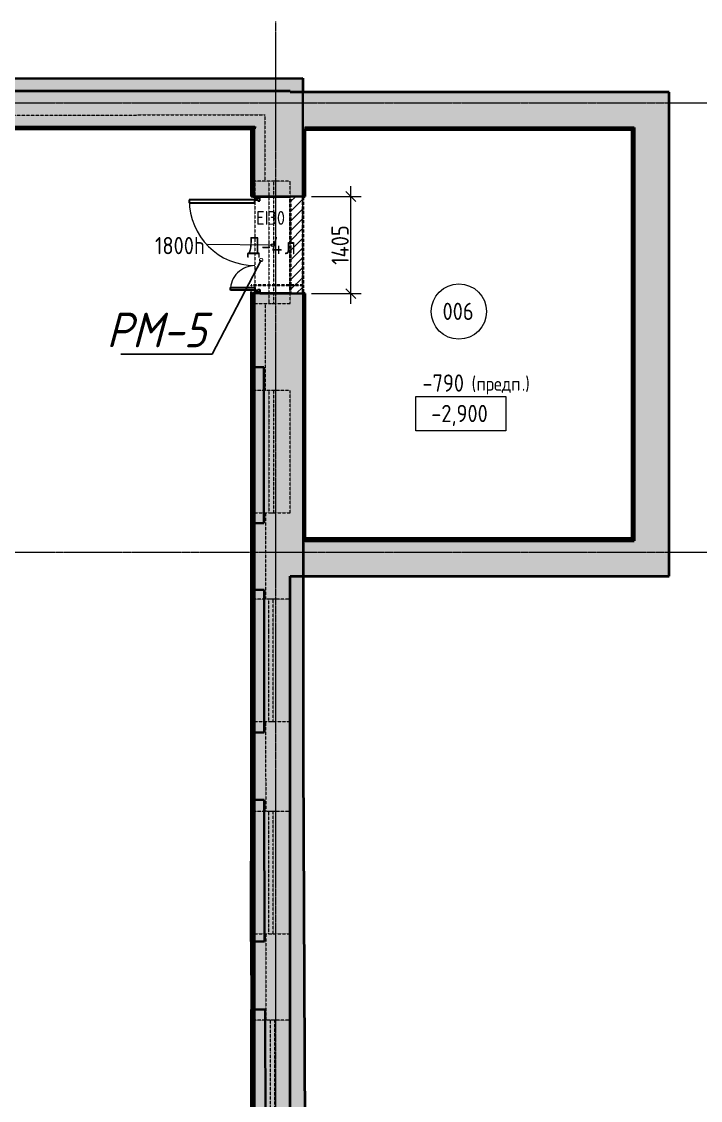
# Model space of a CAD drawing. Header units: millimetres. Extents: x 749182 to 2267578, y 70462 to 311449.
# Drawn here: x 1985626 to 1995446, y 238991 to 254606 of the extents above; entities that cross this region are included whole.
import ezdxf
from ezdxf import colors
from ezdxf.entities.mleader import LeaderData, LeaderLine
from ezdxf.math import Vec2, Vec3

# ---------------------------------------------------------------- set-up
doc = ezdxf.new("R2010")
doc.units = ezdxf.units.MM
for name, pattern in [('ADSK_Линия сетки', [25, 20, -2.5, 0, -2.5]), ('ADSK_Сверху', [4.5, 3, -1.5]), ('ADSK_Снесено', [4.5, 3, -1.5]), ('осеваяX2', [4, 2.5, -0.5, 0.5, -0.5])]:
    doc.linetypes.add(name, pattern=pattern)
doc.layers.get('Defpoints').update_dxf_attribs({"color": 255})
for name, color, linetype, lineweight in [('Аннотация', 7, 'Continuous', 9), ('Витраж', 7, 'Continuous', 9), ('Двери', 7, 'Continuous', 20), ('Марки', 7, 'Continuous', 20), ('Марки дверей', 7, 'Continuous', 20), ('Марки помещений', 7, 'Continuous', 20), ('Оси', 165, 'осеваяX2', 13), ('отметки', 7, 'Continuous', 20), ('Перекрытие', 7, 'Continuous', 18), ('Размер', 7, 'Continuous', 13), ('размеры', 7, 'Continuous', 9), ('Стены', 184, 'Continuous', 40), ('Стены внутренние', 7, 'Continuous', 18), ('Стены наружные', 7, 'Continuous', 18), ('Стены разрез', 7, 'Continuous', 35), ('Стены штриховка', 7, 'Continuous', 18)]:
    doc.layers.add(name, color=color, linetype=linetype, lineweight=lineweight)
doc.layers.add('Отметки потолка', color=253, linetype='Continuous')
doc.styles.add('GOST 2.304_new', font='isocpeur.ttf', dxfattribs={"width": 0.9, "oblique": 15})
doc.styles.add('GOST Common', font='GOST_Common.ttf', dxfattribs={"width": 0.9, "height": 350})
doc.styles.add('GOST Common_1', font='GOST_Common.ttf', dxfattribs={"width": 0.9, "height": 250})
doc.dimstyles.new('ADSK_Основной_2_5_мм_Округление_до_1_мм', dxfattribs={"dimscale": 304.8, "dimtxt": 251.428749, "dimasz": 0.463911, "dimexe": 0.492126, "dimexo": 0.492126, "dimgap": 0.098425, "dimtad": 1, "dimdec": 0, "dimdsep": 46, "dimtxsty": 'GOST Common_1', "dimblk1": 'OBLIQUE', "dimblk2": 'OBLIQUE', "dimsah": 1, "dimcen": 0.09, "dimdle": 0.492126, "dimazin": 2, "dimtfac": 1, "dimtdec": 4, "dimtix": 1, "dimtmove": 0, "dimatfit": 3, "dimfxl": 0, "dimtvp": 1, "dimtolj": 1, "dimtzin": 0, "dimlwd": 20, "dimlwe": 20, "dimarcsym": 0})
pattern_1 = [(0, (1958195.05, 210071.62), (406.4, 101.6), [33.528, -271.272, 33.528, -271.272, -1625.6]), (0, (1958195.05, 210071.62), (406.4, 101.6), [-609.6, 33.528, -576.072, 33.528, -271.272, -711.2]), (0, (1958195.05, 210071.62), (406.4, 101.6), [-1524, 33.528, -169.672, 33.528, -474.472]), (120, (1958347.45, 210122.42), (-291.18818, 301.15272), [33.528, -271.272, 33.528, -271.272, -1625.6]), (120, (1958347.45, 210122.42), (-291.18818, 301.15272), [-609.6, 33.528, -576.072, 33.528, -271.272, -711.2]), (120, (1958347.45, 210122.42), (-291.18818, 301.15272), [-1524, 33.528, -169.672, 33.528, -474.472]), (240, (1958398.25, 210325.62), (-115.21182, -402.75272), [33.528, -271.272, 33.528, -271.272, -1625.6]), (240, (1958398.25, 210325.62), (-115.21182, -402.75272), [-609.6, 33.528, -576.072, 33.528, -271.272, -711.2]), (240, (1958398.25, 210325.62), (-115.21182, -402.75272), [-1524, 33.528, -169.672, 33.528, -474.472])]

# ---------------------------------------------------------------- blocks, each defined once
blk = doc.blocks.new('Прямоугольный импост - 70х20_60мм-1239061-00 План подвала')
at = {"layer": 'Витраж', "color": 161, "linetype": 'ADSK_Сверху', "true_color": 0xaaaaff}
for p, q in [((18657, 22717), (18657, 22247)), ((18727, 22247), (18727, 22717)), ((18657, 22247), (18727, 22247))]:
    blk.add_line(p, q, dxfattribs=at)
blk = doc.blocks.new('Прямоугольный импост - 70х20_60мм-1441796-00 План подвала')
at = {"layer": 'Витраж', "color": 161, "linetype": 'ADSK_Сверху', "true_color": 0xaaaaff}
for p, q in [((18727, 24017), (18657, 24017)), ((18657, 24017), (18657, 23517)), ((18727, 23517), (18727, 24017))]:
    blk.add_line(p, q, dxfattribs=at)
blk = doc.blocks.new('Прямоугольный импост - 70х20_60мм-1239063-00 План подвала')
at = {"layer": 'Витраж', "color": 161, "linetype": 'ADSK_Сверху', "true_color": 0xaaaaff}
for p, q in [((18657, 23517), (18657, 22717)), ((18727, 22717), (18727, 23517))]:
    blk.add_line(p, q, dxfattribs=at)
blk = doc.blocks.new('Существующие стены 1 эт - Существующие стены 1 эт-653793-00 План подвала')
at = {"layer": 'Стены', "true_color": 0xc0c0c0, "transparency": 33554534}
h = blk.add_hatch(color=9, dxfattribs=at)
h.paths.add_polyline_path([(18456, 21073), (18456, 22479), (18215, 22480), (18212, 21073), (18230, 21073)])
h.paths.add_polyline_path([(31560, 21113), (31502, 33829), (31502, 36509), (31317, 36509), (31317, 21113)])
h.paths.add_polyline_path([(30775, 21553), (30775, 22090), (30774, 22090)])
h.paths.add_polyline_path([(18998, 42983), (18998, 42985), (18996, 42985)])
h.paths.add_polyline_path([(19001, 23748), (19001, 23750), (19032, 42967), (19574, 42968), (19574, 43015), (19573, 43015), (19572, 42983), (18998, 42983), (18998, 23748)])
h.paths.add_polyline_path([(18456, 23749), (18456, 43525), (19486, 43525), (19486, 43699), (18216, 43697), (18236, 30593), (18218, 23750), (18288, 23750)])
h.paths.add_polyline_path([(30769, 24199), (30775, 24199), (30775, 25127), (30767, 25127), (30769, 24199)])
h.paths.add_polyline_path([(30761, 27309), (30775, 27309), (30775, 28123), (30760, 28123), (30761, 27309)])
h.paths.add_polyline_path([(30755, 30235), (30775, 30235), (30775, 31222), (30752, 31222)])
h.paths.add_polyline_path([(30750, 33272), (30775, 33272), (30775, 34246), (30750, 34246), (30750, 33272)])
h.paths.add_polyline_path([(30775, 36308), (30775, 37275), (30750, 37275), (30750, 36308)])
h.paths.add_polyline_path([(30775, 39532), (30775, 40598), (30750, 40598), (30750, 39532), (30755, 39532)])
h.paths.add_polyline_path([(30775, 42003), (30775, 42983), (30751, 42983), (30751, 42003)])
h.paths.add_polyline_path([(20843, 42970), (29470, 42983), (20843, 42983)])
h.paths.add_polyline_path([(30775, 42983), (30777, 42983), (30777, 42985)])
h.paths.add_polyline_path([(31501, 43513), (31501, 43513), (31501, 43718), (20842, 43700), (20843, 43525), (31317, 43525), (31317, 43513)])
at = {"layer": 'Стены'}
for p, q in [((26568, 43710), (31501, 43718)), ((31501, 43718), (31501, 43513)), ((30750, 39532), (30750, 37275)), ((30775, 39532), (30750, 39532)), ((30750, 37275), (30775, 37275)), ((31502, 37019), (31502, 36509)), ((31502, 36509), (31502, 33829)), ((30750, 36308), (30750, 34246)), ((30775, 36308), (30750, 36308)), ((30750, 34246), (30775, 34246)), ((31502, 33829), (31560, 21113)), ((30750, 33272), (30750, 32382)), ((30775, 33272), (30750, 33272)), ((30752, 31222), (30750, 32382)), ((30752, 31222), (30775, 31222)), ((30760, 28123), (30755, 30235)), ((30775, 30235), (30755, 30235))]:
    blk.add_line(p, q, dxfattribs=at)
at = {"layer": 'Стены разрез'}
for p, q in [((31501, 43718), (20842, 43701)), ((31501, 42003), (31501, 43718)), ((20843, 42970), (30751, 42985)), ((30751, 42985), (30751, 42003)), ((30751, 42003), (31501, 42003)), ((30807, 40598), (30750, 40598)), ((30750, 40598), (30750, 39532)), ((31502, 40598), (30877, 40598)), ((31502, 33829), (31502, 40598)), ((30750, 39532), (30933, 39532)), ((30933, 39532), (30933, 37275)), ((30933, 37275), (30750, 37275)), ((30750, 37275), (30750, 36308)), ((30750, 36308), (30942, 36308)), ((30942, 36308), (30942, 34246)), ((30942, 34246), (30750, 34246)), ((30750, 34246), (30750, 33272)), ((31560, 21113), (31502, 33829)), ((30750, 33272), (30941, 33272)), ((30941, 33272), (30946, 31222)), ((30946, 31222), (30752, 31222)), ((30752, 31222), (30755, 30235)), ((30755, 30235), (30956, 30235)), ((30956, 30235), (30961, 28123))]:
    blk.add_line(p, q, dxfattribs=at)
blk = doc.blocks.new('Новые проёмы подвал - Новые проёмы подвал-999150-00 План подвала')
at = {"layer": 'Стены разрез', "color": 0, "linetype": 'ADSK_Снесено'}
for p, q in [((31502, 40720), (30750, 40720)), ((30750, 40720), (30750, 40688)), ((30750, 40648), (30750, 40598)), ((31502, 40598), (31502, 40720)), ((30750, 40598), (30807, 40598)), ((30877, 40598), (31502, 40598))]:
    blk.add_line(p, q, dxfattribs=at)
blk = doc.blocks.new('AC_Дверь_Двупольная_Стальная - Д-4л 1405х1800h-2039695-00 План подвала')
at = {"layer": 'Двери', "lineweight": 30}
for p, q in [((652.5, 1205), (612.5, 1205)), ((612.5, 1205), (612.5, 255)), ((652.5, 255), (652.5, 1205)), ((-652.5, 610), (-612.5, 610)), ((-652.5, 255), (-652.5, 610)), ((-612.5, 610), (-612.5, 255)), ((-702.5, 255), (-682.5, 255)), ((-702.5, 185), (-702.5, 255)), ((-682.5, 185), (-702.5, 185)), ((-682.5, 255), (-652.5, 255)), ((-682.5, 185), (-682.5, 255)), ((-682.5, 255), (-682.5, 185)), ((-642.5, 185), (-682.5, 185)), ((-612.5, 255), (-652.5, 255)), ((-652.5, 255), (-652.5, 215)), ((-652.5, 215), (-642.5, 215)), ((-642.5, 215), (-642.5, 185)), ((612.5, 255), (652.5, 255)), ((652.5, 215), (642.5, 215)), ((642.5, 215), (642.5, 185)), ((642.5, 185), (682.5, 185)), ((682.5, 255), (652.5, 255)), ((652.5, 255), (652.5, 215)), ((682.5, 185), (682.5, 255)), ((702.5, 255), (682.5, 255)), ((682.5, 255), (682.5, 185)), ((682.5, 185), (702.5, 185)), ((702.5, 185), (702.5, 255))]:
    blk.add_line(p, q, dxfattribs=at)
at = {"layer": 'Двери'}
for centre, radius, start, end in [((652.5, 255), 950, 90, 180), ((-652.5, 255), 355, 360, 90)]:
    blk.add_arc(centre, radius, start, end, dxfattribs=at)
blk = doc.blocks.new('Высотные отметки - Рамка-5093-00 План подвала')
at = {"layer": 'Аннотация'}
for p, q in [((-6.5, 0), (-6.5, 5)), ((-6.5, 5), (6.5, 5)), ((6.5, 5), (6.5, 0)), ((6.5, 0), (-6.5, 0))]:
    blk.add_line(p, q, dxfattribs=at)
blk = doc.blocks.new('ADSK_Марка_Дверь - Типоразмер_ADSK_Марка-58376-00 План подвала')
at = {"layer": 'Марки дверей', "lineweight": 9}
blk.add_circle((0, 0), 0.2, dxfattribs=at)
blk = doc.blocks.new('ADSK_Марка_Помещение_ОдноЗначение - Номер-247393-00 План подвала')
at = {"layer": 'Марки помещений'}
blk.add_circle((0, 0), 4, dxfattribs=at)
blk = doc.blocks.new('_Oblique')
at = {"color": 0, "linetype": 'ByBlock', "lineweight": -2}
blk.add_line((-0.5, -0.5), (0.5, 0.5), dxfattribs=at)
blk = doc.blocks.new('*D1852')
at = {"layer": 'Defpoints', "color": 0, "lineweight": 20, "transparency": 16777216}
for p in [(1989670, 252074), (1990389, 252074), (1989670, 250669)]:
    blk.add_point(p, dxfattribs=at)
at = {"layer": 'размеры', "color": 0, "lineweight": 20, "transparency": 16777216}
for p, q in [((1990389, 250519), (1990389, 252224)), ((1989820, 252074), (1990539, 252074)), ((1989820, 250669), (1990539, 250669))]:
    blk.add_line(p, q, dxfattribs=at)
at = {"layer": 'размеры', "color": 0, "lineweight": 20, "transparency": 16777216, "xscale": 141.4, "yscale": 141.4, "zscale": 141.4}
for p, rotation in [((1990389, 252074), 90), ((1990389, 250669), 270)]:
    blk.add_blockref('_Oblique', p, dxfattribs=dict(at, rotation=rotation))
at = {"layer": 'размеры', "color": 0, "lineweight": 20, "transparency": 16777216, "insert": (1990234, 251372), "char_height": 250, "width": 567.63, "attachment_point": 5, "rotation": 90, "style": 'GOST Common_1'}
blk.add_mtext('\\A1;1405', dxfattribs=at)
blk = doc.blocks.new('ADSK_Марка_Перекрытие - Экземпляр_ADSK_Позиция-177290-00 План подвала')
at = {"layer": 'Марки'}
blk.add_line((-2.5, 0), (2.5, 0), dxfattribs=at)
blk = doc.blocks.new('_DotSmall')
at = {"color": 0, "linetype": 'ByBlock', "lineweight": 35, "const_width": 0.5}
blk.add_lwpolyline([(-0.0625, 0, 1), (0.0625, 0, 1)], format="xyb", close=True, dxfattribs=at)

msp = doc.modelspace()

# ---------------------------------------------------------------- hatches: boundary and pattern name
at = {"layer": 'Стены внутренние', "lineweight": 9}
h = msp.add_hatch(dxfattribs=at)
h.set_pattern_fill('FP_2', color=0, style=0, pattern_type=2)
h.set_pattern_definition(pattern_1)
h.paths.add_polyline_path([(1979038.2894, 253066.7432), (1989002.062, 253066.7432), (1989002.062, 253086.7432), (1979037.7181, 253086.7432), (1979038.2496, 253066.7432)])
h.paths.add_polyline_path([(1977192.8814, 253066.7432), (1977767.7181, 253066.7432), (1977767.1489, 253086.7432), (1977180.8814, 253086.7432), (1977180.8814, 253066.7432), (1977190.8814, 253066.7432)])
h = msp.add_hatch(dxfattribs=at)
h.set_pattern_fill('FP_2', color=0, style=0, pattern_type=2)
h.set_pattern_definition(pattern_1)
h.paths.add_polyline_path([(1988982.062, 230778.6576), (1988983.2332, 230779.2722), (1989002.062, 231005.6748), (1989002.062, 250669.1698), (1988982.062, 250669.1698), (1988982.062, 230996.2243)])
h.paths.add_polyline_path([(1988982.062, 252074.1698), (1989002.062, 252074.242), (1989002.062, 253066.7432), (1988982.062, 253066.7432), (1988982.0635, 252074.244)])
h = msp.add_hatch(dxfattribs=at)
h.set_pattern_fill('FP_2', color=0, style=0, pattern_type=2)
h.set_pattern_definition(pattern_1)
h.paths.add_polyline_path([(1989697.0891, 247090.705), (1989717.062, 247090.705), (1989717.062, 250669.1698), (1989697.0637, 250668.8681), (1989697.062, 247090.705)])
h.paths.add_polyline_path([(1989697.062, 252074.1698), (1989717.062, 252074.1698), (1989717.062, 253074.2369), (1989697.062, 253074.2369), (1989697.062, 252074.2867)])
h = msp.add_hatch(dxfattribs=at)
h.set_pattern_fill('FP_2', color=0, style=0, pattern_type=2)
h.set_pattern_definition(pattern_1)
h.paths.add_polyline_path([(1994465.4969, 253054.2369), (1994485.4969, 253054.2369), (1994485.4969, 253074.2369), (1989717.062, 253074.2369), (1989717.062, 253054.2369), (1994445.674, 253054.2369)])
h = msp.add_hatch(dxfattribs=at)
h.set_pattern_fill('FP_2', color=0, style=0, pattern_type=2)
h.set_pattern_definition(pattern_1)
h.paths.add_polyline_path([(1994485.4969, 247090.705), (1994485.4969, 253054.2369), (1994465.4969, 253054.2369), (1994465.4969, 247090.705)])
h = msp.add_hatch(dxfattribs=at)
h.set_pattern_fill('FP_2', color=0, style=0, pattern_type=2)
h.set_pattern_definition(pattern_1)
h.paths.add_polyline_path([(1994453.4969, 247090.705), (1994465.4969, 247090.705), (1994465.4969, 247110.705), (1989729.062, 247110.705), (1989729.062, 247090.705), (1991056.487, 247090.705)])
at = {"layer": 'Стены наружные'}
h = msp.add_hatch(color=0, dxfattribs=at)
h.paths.add_polyline_path([(1977682.2622, 253086.7432), (1977767.7181, 253086.7432), (1977767.1489, 253596.7432), (1976650.8814, 253596.7432), (1976650.8814, 253086.7432), (1977681.1942, 253086.7432)])
h.paths.add_polyline_path([(1988945.7219, 253086.7432), (1989002.062, 253086.7432), (1989002.062, 253596.7432), (1979037.7181, 253596.7432), (1979038.2183, 253086.7432), (1988776.0865, 253086.7432)])
h = msp.add_hatch(color=0, dxfattribs=at)
h.paths.add_polyline_path([(1989002.062, 231005.6748), (1989512.062, 231005.6748), (1989512.062, 250669.1698), (1989002.062, 250669.1698), (1989002.062, 231661.2229)])
h.paths.add_polyline_path([(1989512.062, 252074.1698), (1989512.062, 253596.7432), (1989002.062, 253596.7432), (1989002.062, 252074.1698), (1989346.1867, 252074.1698)])
for points in [[(1989717.062, 253074.2369), (1994995.4969, 253074.2369), (1994995.4969, 253584.2369), (1989512.062, 253584.2369), (1989512.062, 253074.2369), (1989697.062, 253074.2369)], [(1994995.4969, 246580.705), (1994995.4969, 253074.2369), (1994485.4969, 253074.2369), (1994485.4969, 246580.705)], [(1991056.487, 246580.705), (1994485.4969, 246580.705), (1994485.4969, 247090.705), (1989697.062, 247090.705), (1989697.4198, 246580.705)]]:
    msp.add_hatch(color=0, dxfattribs=at).paths.add_polyline_path(points)
h = msp.add_hatch(color=0, dxfattribs=at)
h.paths.add_polyline_path([(1989512.062, 246580.705), (1989697.062, 246580.705), (1989696.5023, 250669.1698), (1989512.062, 250669.1698), (1989512.062, 246956.1901)])
h.paths.add_polyline_path([(1989696.5023, 252074.1698), (1989697.062, 252074.2867), (1989696.3097, 253074.2369), (1989512.062, 253074.2369), (1989512.062, 252074.1698), (1989696.39, 252074.1698)])
at = {"layer": 'Стены наружные', "linetype": 'ADSK_Снесено', "lineweight": 9}
h = msp.add_hatch(dxfattribs=at)
h.set_pattern_fill('FP_1', color=0, style=0, pattern_type=2)
h.set_pattern_definition([(45, (1958195.05, 210071.62), (-70.71068, 70.71068), [])])
h.paths.add_polyline_path([(1989696.5023, 250669.1698), (1989697.062, 250669.9231), (1989696.39, 252074.1698), (1989512.062, 252074.1698), (1989512.062, 250669.1698)])

# ---------------------------------------------------------------- linework, layer by layer
at = {"layer": 'Марки дверей', "color": 0}
msp.add_line((1989257.062, 251371.6698), (1988317.7546, 251377.7558), dxfattribs=at)
at = {"layer": 'Оси', "linetype": 'ADSK_Линия сетки'}
for p, q in [((1989304.9564, 214656.6284), (1989304.9564, 254606.4029)), ((1947108.8213, 253428.4045), (2015336.7643, 253428.4045)), ((1947108.8213, 246928.4045), (2015336.7643, 246928.4045))]:
    msp.add_line(p, q, dxfattribs=at)
at = {"layer": 'Перекрытие', "linetype": 'ADSK_Сверху'}
for p, q in [((1989697.119, 246580.705), (1989696.3328, 253584.2369)), ((1989696.3328, 253584.2369), (1994995.4969, 253584.2369)), ((1994995.4969, 253584.2369), (1994995.4969, 246580.705)), ((1977027.6638, 253238.1266), (1989145.4862, 253257.0555)), ((1989145.4862, 253257.0555), (1989146.6213, 252296.7441)), ((1989148.7135, 250526.7441), (1989150.2016, 249267.7423)), ((1989152.2938, 247497.7423), (1989153.7725, 246246.7442)), ((1994995.4969, 246580.705), (1989697.119, 246580.705)), ((1989155.8647, 244476.7442), (1989157.404, 243174.4566)), ((1989159.4961, 241404.4566), (1989160.9736, 240154.489))]:
    msp.add_line(p, q, dxfattribs=at)
at = {"layer": 'Стены внутренние', "color": 0}
for p, q in [((1989002.062, 253086.7432), (1979037.7181, 253086.7432)), ((1989697.062, 250669.1698), (1989697.062, 247090.705))]:
    msp.add_line(p, q, dxfattribs=at)
at = {"layer": 'Стены внутренние', "color": 0, "lineweight": 40}
for p, q in [((1979037.7181, 253054.7432), (1988970.062, 253054.7432)), ((1988970.062, 253054.7432), (1988970.062, 252074.1698)), ((1989002.062, 253054.7432), (1989002.062, 253066.7432)), ((1989729.062, 253042.2369), (1994453.4969, 253042.2369)), ((1989729.062, 252074.1698), (1989729.062, 253042.2369)), ((1994453.4969, 253042.2369), (1994453.4969, 247122.705)), ((1988970.062, 252074.1698), (1989002.062, 252074.1698)), ((1989697.062, 252074.1698), (1989729.062, 252074.1698)), ((1988970.062, 250669.1698), (1988970.062, 230777.1681)), ((1989002.062, 250669.1698), (1988970.062, 250669.1698)), ((1989729.062, 250669.1698), (1989697.062, 250669.1698)), ((1989729.062, 247090.705), (1989729.062, 250669.1698)), ((1994453.4969, 247122.705), (1989729.062, 247122.705)), ((1989729.062, 247090.705), (1994485.4969, 247090.705))]:
    msp.add_line(p, q, dxfattribs=at)
at = {"layer": 'Стены наружные', "color": 0, "lineweight": 40}
for p, q in [((1989512.062, 253596.7432), (1979037.7181, 253596.7432)), ((1989512.062, 253584.2369), (1989512.062, 253596.7432)), ((1994995.4969, 253584.2369), (1989512.062, 253584.2369)), ((1994995.4969, 246580.705), (1994995.4969, 253584.2369)), ((1989002.062, 253086.7432), (1989002.062, 253066.7432)), ((1989729.062, 253074.2369), (1994485.4969, 253074.2369)), ((1994485.4969, 253074.2369), (1994485.4969, 247090.705)), ((1989072.062, 252074.1698), (1989512.062, 252074.1698)), ((1989512.062, 250669.1698), (1989072.062, 250669.1698)), ((1989729.062, 247090.705), (1989697.062, 247090.705)), ((1989512.062, 231005.6748), (1989512.062, 246580.705)), ((1989512.062, 246580.705), (1989697.062, 246580.705)), ((1989697.0891, 246580.705), (1994995.4969, 246580.705))]:
    msp.add_line(p, q, dxfattribs=at)
at = {"layer": 'Стены наружные', "color": 0, "linetype": 'ADSK_Сверху'}
for p, q in [((1989512.062, 252296.7441), (1989002.062, 252296.7441)), ((1989002.062, 252296.7441), (1989002.062, 250526.7441)), ((1989512.062, 250526.7441), (1989512.062, 252296.7441)), ((1989002.062, 250526.7441), (1989512.062, 250526.7441)), ((1989512.062, 249267.7423), (1989002.062, 249267.7423)), ((1989002.062, 249267.7423), (1989002.062, 247497.7423)), ((1989512.062, 247497.7423), (1989512.062, 249267.7423)), ((1989002.062, 247497.7423), (1989512.062, 247497.7423)), ((1989512.062, 246246.7442), (1989002.062, 246246.7442)), ((1989002.062, 246246.7442), (1989002.062, 244476.7442)), ((1989512.062, 244476.7442), (1989512.062, 246246.7442)), ((1989002.062, 244476.7442), (1989512.062, 244476.7442)), ((1989512.062, 243174.4566), (1989002.062, 243174.4566)), ((1989002.062, 243174.4566), (1989002.062, 241404.4566)), ((1989512.062, 241404.4566), (1989512.062, 243174.4566)), ((1989002.062, 241404.4566), (1989512.062, 241404.4566)), ((1989512.062, 240154.489), (1989002.062, 240154.489)), ((1989002.062, 240154.489), (1989002.062, 238384.489)), ((1989512.062, 238384.489), (1989512.062, 240154.489))]:
    msp.add_line(p, q, dxfattribs=at)
at = {"layer": 'Стены наружные', "color": 0}
for p, q in [((1989512.062, 252074.1698), (1989697.062, 252074.1698)), ((1989002.062, 250669.1698), (1989002.062, 230495.6748)), ((1989697.062, 250669.1698), (1989512.062, 250669.1698))]:
    msp.add_line(p, q, dxfattribs=at)
at = {"layer": 'Стены наружные', "color": 0, "linetype": 'ADSK_Снесено', "lineweight": 40}
for p, q in [((1989512.062, 252074.1698), (1989512.062, 250669.1698)), ((1989697.062, 250669.1698), (1989697.062, 252074.1698))]:
    msp.add_line(p, q, dxfattribs=at)
at = {"layer": 'Стены наружные', "color": 0, "linetype": 'ADSK_Снесено'}
for p, q in [((1989697.062, 252074.1698), (1989512.062, 252074.1698)), ((1989512.062, 250669.1698), (1989697.062, 250669.1698))]:
    msp.add_line(p, q, dxfattribs=at)
at = {"layer": 'Стены штриховка', "color": 0}
for p, q in [((1988982.062, 253066.7432), (1979037.7181, 253066.7432)), ((1988972.062, 253056.7432), (1979037.7181, 253056.7432)), ((1988972.062, 252074.1698), (1988972.062, 253056.7432)), ((1988982.062, 252074.1698), (1988982.062, 253066.7432)), ((1989002.062, 252074.1698), (1989002.062, 253054.7432)), ((1989717.062, 253074.2369), (1989697.062, 253074.2369)), ((1989697.062, 253074.2369), (1989697.062, 252074.1698)), ((1994465.4969, 253054.2369), (1989717.062, 253054.2369)), ((1989717.062, 253054.2369), (1989717.062, 252074.1698)), ((1994455.4969, 253044.2369), (1989727.062, 253044.2369)), ((1989727.062, 253044.2369), (1989727.062, 252074.1698)), ((1994455.4969, 247120.705), (1994455.4969, 253044.2369)), ((1994465.4969, 247110.705), (1994465.4969, 253054.2369)), ((1988972.062, 230775.1717), (1988972.062, 250669.1698)), ((1988982.062, 230765.1895), (1988982.062, 250669.1698)), ((1989717.062, 250669.1698), (1989717.062, 247090.705)), ((1989727.062, 250669.1698), (1989727.062, 247090.705)), ((1989729.062, 247120.705), (1994455.4969, 247120.705)), ((1989729.062, 247110.705), (1994465.4969, 247110.705))]:
    msp.add_line(p, q, dxfattribs=at)

# ---------------------------------------------------------------- block references
at = {"layer": 'Витраж', "color": 0, "linetype": 'ADSK_Сверху', "rotation": 180}
for name, p in [('Прямоугольный импост - 70х20_60мм-1239061-00 План подвала', (2007930.6895, 274543.8143)), ('Прямоугольный импост - 70х20_60мм-1239063-00 План подвала', (2007930.6895, 274543.8143)), ('Прямоугольный импост - 70х20_60мм-1441796-00 План подвала', (2007930.6895, 274543.8143)), ('Прямоугольный импост - 70х20_60мм-1239061-00 План подвала', (2007930.3747, 271514.8126)), ('Прямоугольный импост - 70х20_60мм-1239063-00 План подвала', (2007930.3747, 271514.8126)), ('Прямоугольный импост - 70х20_60мм-1441796-00 План подвала', (2007930.3747, 271514.8126)), ('Прямоугольный импост - 70х20_60мм-1239061-00 План подвала', (2007924.6281, 268493.8145)), ('Прямоугольный импост - 70х20_60мм-1239063-00 План подвала', (2007924.6281, 268493.8145)), ('Прямоугольный импост - 70х20_60мм-1441796-00 План подвала', (2007924.6281, 268493.8145)), ('Прямоугольный импост - 70х20_60мм-1239061-00 План подвала', (2007922.9826, 265421.5269)), ('Прямоугольный импост - 70х20_60мм-1239063-00 План подвала', (2007922.9826, 265421.5269)), ('Прямоугольный импост - 70х20_60мм-1441796-00 План подвала', (2007922.9826, 265421.5269)), ('Прямоугольный импост - 70х20_60мм-1239061-00 План подвала', (2007947.7577, 262401.5593)), ('Прямоугольный импост - 70х20_60мм-1239063-00 План подвала', (2007947.7577, 262401.5593))]:
    msp.add_blockref(name, p, dxfattribs=at)
at = {"layer": 'Двери', "color": 0, "rotation": 89.99999999999991}
msp.add_blockref('AC_Дверь_Двупольная_Стальная - Д-4л 1405х1800h-2039695-00 План подвала', (1989257.062, 251371.6698), dxfattribs=at)
at = {"layer": 'Марки', "color": 0, "xscale": 99.99999999999993, "yscale": 99.99999999999993, "zscale": 99.99999999999993}
msp.add_blockref('ADSK_Марка_Перекрытие - Экземпляр_ADSK_Позиция-177290-00 План подвала', (1991756.4395, 249181.1375), dxfattribs=at)
at = {"layer": 'Марки дверей', "color": 0, "xscale": 99.99999999999993, "yscale": 99.99999999999993, "zscale": 99.99999999999993}
msp.add_blockref('ADSK_Марка_Дверь - Типоразмер_ADSK_Марка-58376-00 План подвала', (1989257.062, 251371.6698), dxfattribs=at)
at = {"layer": 'Марки помещений', "color": 0, "xscale": 99.99999999999993, "yscale": 99.99999999999993, "zscale": 99.99999999999993}
msp.add_blockref('ADSK_Марка_Помещение_ОдноЗначение - Номер-247393-00 План подвала', (1991951.9187, 250409.3394), dxfattribs=at)
at = {"layer": 'отметки', "color": 0, "lineweight": 20, "xscale": 99.99999999999993, "yscale": 99.99999999999993, "zscale": 99.99999999999993}
msp.add_blockref('Высотные отметки - Рамка-5093-00 План подвала', (1991980.4262, 248682.0217), dxfattribs=at)
at = {"layer": 'Стены', "color": 0, "linetype": 'ADSK_Снесено'}
msp.add_blockref('Новые проёмы подвал - Новые проёмы подвал-999150-00 План подвала', (1958195.046, 210071.6162), dxfattribs=at)
at = {"layer": 'Стены', "color": 0}
msp.add_blockref('Существующие стены 1 эт - Существующие стены 1 эт-653793-00 План подвала', (1958195.046, 210071.6162), dxfattribs=at)

# ---------------------------------------------------------------- texts
at = {"layer": 'Марки дверей', "color": 0, "lineweight": 9, "attachment_point": 1}
for s, insert, char_height, width, style in [('EI30', (1989019.7328, 251864.0838), 200, 533.923875, 'GOST Common_1'), ('1800h', (1987555.4546, 251488.6829), 250, 916.328812, 'GOST Common'), ('\\fGOST Common|b0|i0|c204|p34|;\\W.9;Д', (1988888.7828, 251488.6829), 250, 245.316375, 'GOST Common'), ('-4', (1989091.189, 251488.6829), 250, 411.265687, 'GOST Common'), ('\\fGOST Common|b0|i0|c204|p34|;\\W.9;л', (1989430.5171, 251488.6829), 250, 194.810062, 'GOST Common')]:
    msp.add_mtext(s, dxfattribs=dict(at, insert=insert, char_height=char_height, width=width, style=style))
at = {"layer": 'Марки помещений', "color": 0, "lineweight": 9, "insert": (1991715.6614, 250537.0644), "char_height": 250, "width": 584.430187, "attachment_point": 1, "style": 'GOST Common'}
msp.add_mtext('006', dxfattribs=at)
at = {"layer": 'отметки', "color": 0, "lineweight": 20, "insert": (1991551.7501, 249058.7287), "char_height": 250, "width": 1028.822569, "attachment_point": 1, "line_spacing_factor": 1.022761, "style": 'GOST Common'}
msp.add_mtext('-2,900', dxfattribs=at)
at = {"layer": 'Отметки потолка', "color": 0, "lineweight": 9, "attachment_point": 1}
for s, insert, char_height, width, style in [('-790', (1991424.5087, 249498.9751), 250, 779.24025, 'GOST Common'), ('\\fGOST Common|b0|i0|c204|p34|;\\W.9;(', (1992136.0388, 249463.526), 200, 86.58225, 'GOST Common_1'), ('предп', (1992207.4763, 249463.526), 200, 793.670625, 'GOST Common_1'), ('.)', (1992862.3201, 249463.526), 200, 151.518937, 'GOST Common_1')]:
    msp.add_mtext(s, dxfattribs=dict(at, insert=insert, char_height=char_height, width=width, style=style))

# ---------------------------------------------------------------- dimensions: what is measured, and where the dimension line sits
at = {"layer": 'размеры', "color": 0, "lineweight": 20}
dim = msp.add_linear_dim(base=(1990389.4666, 252074.1698), p1=(1989669.9348, 250669.1698), p2=(1989669.9348, 252074.1698), angle=90, dimstyle='ADSK_Основной_2_5_мм_Округление_до_1_мм', override={"dimpost": '<>', "dimfxl": 1405}, dxfattribs=at)
dim.commit()
dim.dimension.update_dxf_attribs({"geometry": '*D1852', "text_midpoint": (1990234.4666, 251371.6698)})

# ---------------------------------------------------------------- leaders
at = {"layer": 'Размер', "color": 0, "ltscale": 20}
ml = msp.add_multileader_mtext('Standard', dxfattribs=at)
ml.set_content('\\A1;РМ-5', style='GOST 2.304_new')
ml.set_leader_properties()
ml.set_arrow_properties(name='DOTSMALL')
ml.build(insert=Vec2(0, 0))
ml.multileader.update_dxf_attribs({"text_left_attachment_type": 6, "text_right_attachment_type": 6, "dogleg_length": 1, "arrow_head_size": 100})
ctx = ml.context
ctx.base_point, ctx.char_height, ctx.arrow_head_size, ctx.landing_gap_size, ctx.plane_origin = Vec3(1986789.7534, 249792.4542), 500, 100, 0, Vec3(1966624.0922, 396773.0835)
ctx.left_attachment, ctx.right_attachment, ctx.text_align_type = 6, 6, 1
notes = []
notes.append((ctx, [(0, (1, 1, 0), (1988382.7026, 249792.4542), (-1, 0), 20, [(0, [(1989091.189, 251155.3495)], 0, [])])]))
ctx.mtext.insert, ctx.mtext.rotation, ctx.mtext.width, ctx.mtext.alignment, ctx.mtext.flow_direction = Vec3(1987576.228, 250392.4542), 6.2831853072, 1286.674802, 2, 5
for ctx, leaders in notes:
    for number, flags, end, landing, length, lines in leaders:
        leader = LeaderData()
        leader.index, (leader.has_last_leader_line, leader.has_dogleg_vector, leader.attachment_direction) = number, flags
        leader.last_leader_point, leader.dogleg_vector, leader.dogleg_length = Vec3(end), Vec3(landing), length
        for number, points, colour, breaks in lines:
            line = LeaderLine()
            line.index, line.vertices, line.color, line.breaks = number, Vec3.list(points), colors.encode_raw_color(colour), breaks
            leader.lines.append(line)
        ctx.leaders.append(leader)

doc.saveas('drawing.dxf')
